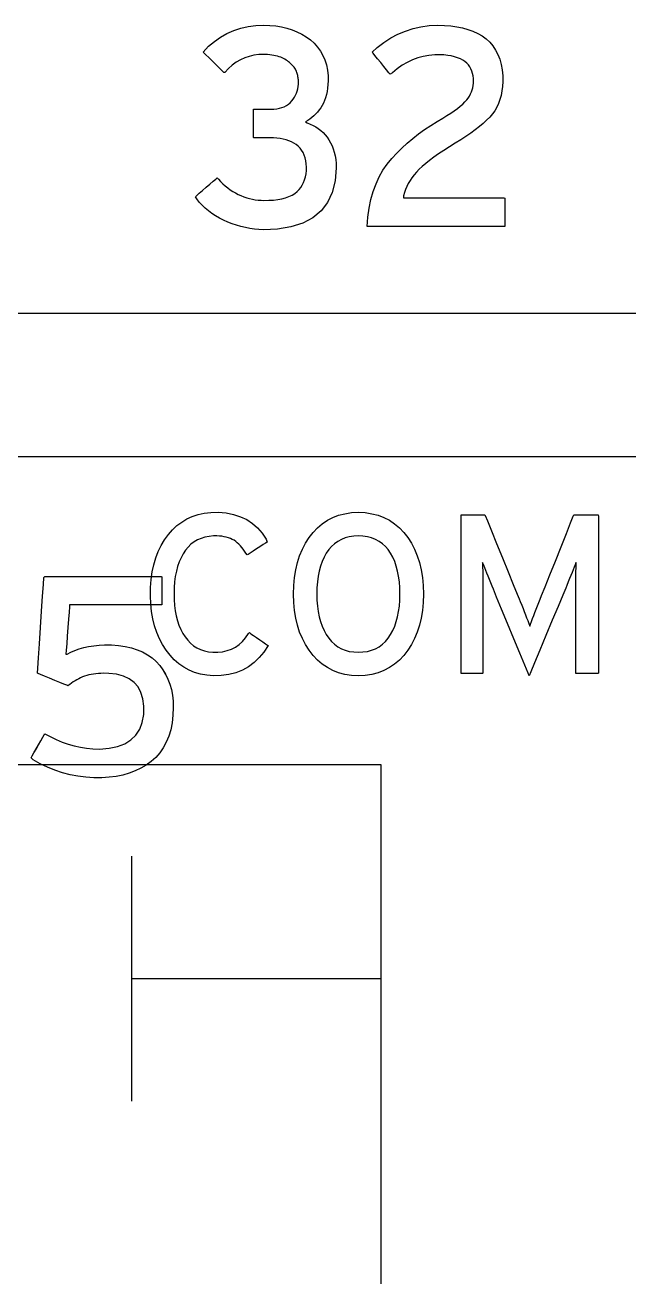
# Model space of a CAD drawing. Extents: x 1 to 47.7, y 0.2 to 35.
# Drawn here: x 36.7 to 36.997, y 10.189 to 10.806 of the extents above; entities that cross this region are included whole.
import ezdxf

# ---------------------------------------------------------------- set-up
doc = ezdxf.new("R2010")
doc.units = 0
doc.header["$MEASUREMENT"] = 0
for name, color, linetype in [('7_2___8__INDEPENDENT_INPUT', 7, 'CONTINUOUS'), ('7_3___8__OPTOISO_INDEPENDE', 7, 'CONTINUOUS'), ('7_4___24__OPTOISO_INDEPEND', 7, 'CONTINUOUS'), ('7_6____8__INDEPENDENT_INPU', 7, 'CONTINUOUS'), ('7_7____8__OPTOISO_INDEPEND', 7, 'CONTINUOUS'), ('8_0_____DWG', 7, 'CONTINUOUS')]:
    doc.layers.add(name, color=color, linetype=linetype)

msp = doc.modelspace()

# ---------------------------------------------------------------- linework, layer by layer
at = {"layer": '7_2___8__INDEPENDENT_INPUT'}
msp.add_lwpolyline([(36.77307, 10.47165), (36.77291, 10.46776), (36.77249, 10.4641), (36.77181, 10.46068), (36.77087, 10.45749), (36.76966, 10.45455), (36.76819, 10.45184), (36.76647, 10.44937), (36.76448, 10.44714), (36.76223, 10.44514), (36.75981, 10.44337), (36.75721, 10.44182), (36.75444, 10.44049), (36.7515, 10.43937), (36.74839, 10.43848), (36.7451, 10.43781), (36.74165, 10.43736), (36.73802, 10.43713), (36.73415, 10.43712), (36.73017, 10.43735), (36.72626, 10.43784), (36.72243, 10.43857), (36.71866, 10.43955), (36.71496, 10.44079), (36.71133, 10.44227), (36.70777, 10.444), (36.70429, 10.44598), (36.70325, 10.44689), (36.70378, 10.44783), (36.70465, 10.44935), (36.70572, 10.45124), (36.70688, 10.45329), (36.70801, 10.45527), (36.70898, 10.45698), (36.70967, 10.4582), (36.70997, 10.45873), (36.71258, 10.45731), (36.71552, 10.45588), (36.71849, 10.45465), (36.72148, 10.4536), (36.72448, 10.45274), (36.7275, 10.45207), (36.73054, 10.45159), (36.7336, 10.45129), (36.7369, 10.4512), (36.74162, 10.45157), (36.74576, 10.45244), (36.74933, 10.4538), (36.75232, 10.45567), (36.75474, 10.45803), (36.75658, 10.46089), (36.75786, 10.46426), (36.75856, 10.46812), (36.75865, 10.47226), (36.75817, 10.47585), (36.75721, 10.47899), (36.75577, 10.48168), (36.75386, 10.48391), (36.75147, 10.48569), (36.74861, 10.48702), (36.74528, 10.4879), (36.74147, 10.48832), (36.73889, 10.48836), (36.73759, 10.48832), (36.73634, 10.48824), (36.73512, 10.48812), (36.73393, 10.48796), (36.73279, 10.48777), (36.73168, 10.48753), (36.73061, 10.48726), (36.72958, 10.48695), (36.72859, 10.48656), (36.72762, 10.48613), (36.72668, 10.48567), (36.72575, 10.48518), (36.72484, 10.48466), (36.72395, 10.48411), (36.72308, 10.48352), (36.72223, 10.4829), (36.72139, 10.48225), (36.72085, 10.48247), (36.71941, 10.48306), (36.71732, 10.48391), (36.71487, 10.48491), (36.71231, 10.48595), (36.70992, 10.48692), (36.70795, 10.48772), (36.70669, 10.48823), (36.70636, 10.48846), (36.70652, 10.49087), (36.70687, 10.49596), (36.70734, 10.50286), (36.70788, 10.51075), (36.70842, 10.51878), (36.70892, 10.52611), (36.70931, 10.53189), (36.70954, 10.53529), (36.71001, 10.53583), (36.71376, 10.53583), (36.72054, 10.53583), (36.72931, 10.53583), (36.73905, 10.53583), (36.74874, 10.53583), (36.75734, 10.53583), (36.76383, 10.53583), (36.76719, 10.53583), (36.76743, 10.53561), (36.76743, 10.53453), (36.76743, 10.53278), (36.76743, 10.53061), (36.76743, 10.52826), (36.76743, 10.52599), (36.76743, 10.52402), (36.76743, 10.52262), (36.76743, 10.52201), (36.76613, 10.52201), (36.76204, 10.52201), (36.75595, 10.52201), (36.74865, 10.52201), (36.74096, 10.52201), (36.73366, 10.52201), (36.72757, 10.52201), (36.72348, 10.52201), (36.72218, 10.52199), (36.7221, 10.52092), (36.72191, 10.51841), (36.72165, 10.5149), (36.72135, 10.51083), (36.72104, 10.50664), (36.72075, 10.50276), (36.72052, 10.49964), (36.72038, 10.49771), (36.72095, 10.49767), (36.72282, 10.49868), (36.72481, 10.49957), (36.72693, 10.50033), (36.72917, 10.50097), (36.73154, 10.50149), (36.73404, 10.50188), (36.73665, 10.50215), (36.7394, 10.5023), (36.74269, 10.50228), (36.74618, 10.50202), (36.74946, 10.50154), (36.75252, 10.50085), (36.75537, 10.49994), (36.75801, 10.49882), (36.76043, 10.49748), (36.76264, 10.49592), (36.76464, 10.49415), (36.76641, 10.49219), (36.76797, 10.49009), (36.76933, 10.48785), (36.77047, 10.48549), (36.77141, 10.48299), (36.77213, 10.48035), (36.77266, 10.47759), (36.77297, 10.47469)], close=True, dxfattribs=at)
for points in [[(36.75251, 10.39861), (36.75251, 10.27862)], [(36.75251, 10.33862), (36.87501, 10.33862), (36.87501, 10.18898)]]:
    msp.add_lwpolyline(points, dxfattribs=at)
at = {"layer": '7_3___8__OPTOISO_INDEPENDE'}
msp.add_lwpolyline([(36.77307, 10.47165), (36.77291, 10.46776), (36.77249, 10.4641), (36.77181, 10.46068), (36.77087, 10.45749), (36.76966, 10.45455), (36.76819, 10.45184), (36.76647, 10.44937), (36.76448, 10.44714), (36.76223, 10.44514), (36.75981, 10.44337), (36.75721, 10.44182), (36.75444, 10.44049), (36.7515, 10.43937), (36.74839, 10.43848), (36.7451, 10.43781), (36.74165, 10.43736), (36.73802, 10.43713), (36.73415, 10.43712), (36.73017, 10.43735), (36.72626, 10.43784), (36.72243, 10.43857), (36.71866, 10.43955), (36.71496, 10.44079), (36.71133, 10.44227), (36.70777, 10.444), (36.70429, 10.44598), (36.70325, 10.44689), (36.70378, 10.44783), (36.70465, 10.44935), (36.70572, 10.45124), (36.70688, 10.45329), (36.70801, 10.45527), (36.70898, 10.45698), (36.70967, 10.4582), (36.70997, 10.45873), (36.71258, 10.45731), (36.71552, 10.45588), (36.71849, 10.45465), (36.72148, 10.4536), (36.72448, 10.45274), (36.7275, 10.45207), (36.73054, 10.45159), (36.7336, 10.45129), (36.7369, 10.4512), (36.74162, 10.45157), (36.74576, 10.45244), (36.74933, 10.4538), (36.75232, 10.45567), (36.75474, 10.45803), (36.75658, 10.46089), (36.75786, 10.46426), (36.75856, 10.46812), (36.75865, 10.47226), (36.75817, 10.47585), (36.75721, 10.47899), (36.75577, 10.48168), (36.75386, 10.48391), (36.75147, 10.48569), (36.74861, 10.48702), (36.74528, 10.4879), (36.74147, 10.48832), (36.73889, 10.48836), (36.73759, 10.48832), (36.73634, 10.48824), (36.73512, 10.48812), (36.73393, 10.48796), (36.73279, 10.48777), (36.73168, 10.48753), (36.73061, 10.48726), (36.72958, 10.48695), (36.72859, 10.48656), (36.72762, 10.48613), (36.72668, 10.48567), (36.72575, 10.48518), (36.72484, 10.48466), (36.72395, 10.48411), (36.72308, 10.48352), (36.72223, 10.4829), (36.72139, 10.48225), (36.72085, 10.48247), (36.71941, 10.48306), (36.71732, 10.48391), (36.71487, 10.48491), (36.71231, 10.48595), (36.70992, 10.48692), (36.70795, 10.48772), (36.70669, 10.48823), (36.70636, 10.48846), (36.70652, 10.49087), (36.70687, 10.49596), (36.70734, 10.50286), (36.70788, 10.51075), (36.70842, 10.51878), (36.70892, 10.52611), (36.70931, 10.53189), (36.70954, 10.53529), (36.71001, 10.53583), (36.71376, 10.53583), (36.72054, 10.53583), (36.72931, 10.53583), (36.73905, 10.53583), (36.74874, 10.53583), (36.75734, 10.53583), (36.76383, 10.53583), (36.76719, 10.53583), (36.76743, 10.53561), (36.76743, 10.53453), (36.76743, 10.53278), (36.76743, 10.53061), (36.76743, 10.52826), (36.76743, 10.52599), (36.76743, 10.52402), (36.76743, 10.52262), (36.76743, 10.52201), (36.76613, 10.52201), (36.76204, 10.52201), (36.75595, 10.52201), (36.74865, 10.52201), (36.74096, 10.52201), (36.73366, 10.52201), (36.72757, 10.52201), (36.72348, 10.52201), (36.72218, 10.52199), (36.7221, 10.52092), (36.72191, 10.51841), (36.72165, 10.5149), (36.72135, 10.51083), (36.72104, 10.50664), (36.72075, 10.50276), (36.72052, 10.49964), (36.72038, 10.49771), (36.72095, 10.49767), (36.72282, 10.49868), (36.72481, 10.49957), (36.72693, 10.50033), (36.72917, 10.50097), (36.73154, 10.50149), (36.73404, 10.50188), (36.73665, 10.50215), (36.7394, 10.5023), (36.74269, 10.50228), (36.74618, 10.50202), (36.74946, 10.50154), (36.75252, 10.50085), (36.75537, 10.49994), (36.75801, 10.49882), (36.76043, 10.49748), (36.76264, 10.49592), (36.76464, 10.49415), (36.76641, 10.49219), (36.76797, 10.49009), (36.76933, 10.48785), (36.77047, 10.48549), (36.77141, 10.48299), (36.77213, 10.48035), (36.77266, 10.47759), (36.77297, 10.47469)], close=True, dxfattribs=at)
for points in [[(36.75251, 10.39861), (36.75251, 10.27862)], [(36.75251, 10.33862), (36.87501, 10.33862), (36.87501, 10.18898)]]:
    msp.add_lwpolyline(points, dxfattribs=at)
at = {"layer": '7_4___24__OPTOISO_INDEPEND'}
for points in [[(36.81962, 10.50196), (36.81759, 10.4988), (36.81531, 10.49603), (36.81279, 10.49362), (36.81003, 10.4916), (36.80703, 10.48994), (36.80379, 10.48867), (36.80031, 10.48777), (36.79658, 10.48724), (36.79281, 10.48712), (36.78955, 10.4874), (36.78646, 10.48796), (36.78355, 10.48881), (36.7808, 10.48994), (36.77821, 10.49135), (36.7758, 10.49304), (36.77355, 10.49502), (36.77147, 10.49728), (36.76954, 10.49978), (36.7678, 10.50245), (36.76628, 10.5053), (36.76498, 10.50835), (36.76391, 10.51158), (36.76305, 10.51501), (36.76243, 10.51862), (36.76202, 10.52243), (36.76184, 10.52642), (36.76192, 10.53048), (36.76224, 10.53437), (36.76278, 10.53807), (36.76354, 10.54158), (36.76452, 10.54491), (36.76573, 10.54806), (36.76716, 10.55102), (36.76882, 10.55379), (36.77069, 10.55638), (36.7727, 10.55872), (36.77488, 10.56078), (36.77722, 10.56255), (36.77974, 10.56405), (36.78242, 10.56527), (36.78527, 10.56621), (36.78829, 10.56686), (36.79148, 10.56724), (36.79507, 10.56731), (36.799, 10.56697), (36.80265, 10.56626), (36.80601, 10.56517), (36.8091, 10.56371), (36.81189, 10.56187), (36.81441, 10.55966), (36.81664, 10.55707), (36.81859, 10.55411), (36.81916, 10.55274), (36.81841, 10.55225), (36.81716, 10.55145), (36.8156, 10.55044), (36.8139, 10.54934), (36.81224, 10.54827), (36.8108, 10.54735), (36.80976, 10.54668), (36.80931, 10.54638), (36.80874, 10.5473), (36.80808, 10.54831), (36.8074, 10.54926), (36.8067, 10.55013), (36.80599, 10.55095), (36.80525, 10.5517), (36.8045, 10.55239), (36.80373, 10.55301), (36.80293, 10.55357), (36.80206, 10.55404), (36.80113, 10.55446), (36.80015, 10.55481), (36.79911, 10.55511), (36.79803, 10.55535), (36.79689, 10.55553), (36.7957, 10.55566), (36.79446, 10.55572), (36.79279, 10.55571), (36.79064, 10.55551), (36.78861, 10.55512), (36.78671, 10.55453), (36.78493, 10.55376), (36.78328, 10.55279), (36.78176, 10.55163), (36.78036, 10.55028), (36.77908, 10.54873), (36.77792, 10.54698), (36.77687, 10.54506), (36.77597, 10.54299), (36.7752, 10.54077), (36.77458, 10.53841), (36.77408, 10.53589), (36.77373, 10.53323), (36.77352, 10.53041), (36.77344, 10.52744), (36.7735, 10.52449), (36.77369, 10.52169), (36.77403, 10.51904), (36.7745, 10.51653), (36.77511, 10.51417), (36.77586, 10.51195), (36.77675, 10.50988), (36.77777, 10.50796), (36.77892, 10.50618), (36.78018, 10.50453), (36.78156, 10.50308), (36.78307, 10.50184), (36.78471, 10.50081), (36.78647, 10.49998), (36.78835, 10.49936), (36.79036, 10.49894), (36.7925, 10.49873), (36.79488, 10.49873), (36.79731, 10.49897), (36.79959, 10.49947), (36.80171, 10.50023), (36.80367, 10.50124), (36.80547, 10.50251), (36.80711, 10.50403), (36.8086, 10.50581), (36.80992, 10.50784), (36.81044, 10.5083), (36.81121, 10.50777), (36.81243, 10.50693), (36.81392, 10.50589), (36.81552, 10.50479), (36.81706, 10.50373), (36.81837, 10.50282), (36.81928, 10.50219)], [(36.89583, 10.52724), (36.89569, 10.5231), (36.89532, 10.51916), (36.89472, 10.51542), (36.89389, 10.51189), (36.89283, 10.50855), (36.89154, 10.50541), (36.89002, 10.50247), (36.88828, 10.49973), (36.88629, 10.49717), (36.8841, 10.49486), (36.88173, 10.49286), (36.87919, 10.49115), (36.87648, 10.48974), (36.87359, 10.48863), (36.87053, 10.48782), (36.86729, 10.48731), (36.86388, 10.48709), (36.86049, 10.48731), (36.85728, 10.48782), (36.85425, 10.48863), (36.8514, 10.48974), (36.84873, 10.49115), (36.84623, 10.49286), (36.84391, 10.49486), (36.84177, 10.49717), (36.83978, 10.49973), (36.83799, 10.50247), (36.83643, 10.50541), (36.83511, 10.50855), (36.83402, 10.51189), (36.83317, 10.51542), (36.83256, 10.51916), (36.83218, 10.5231), (36.83203, 10.52724), (36.83218, 10.53138), (36.83256, 10.53533), (36.83317, 10.53908), (36.83402, 10.54263), (36.83511, 10.54599), (36.83643, 10.54916), (36.83799, 10.55213), (36.83978, 10.5549), (36.84177, 10.55746), (36.84391, 10.55973), (36.84623, 10.5617), (36.84873, 10.56338), (36.8514, 10.56477), (36.85425, 10.56585), (36.85728, 10.56664), (36.86049, 10.56714), (36.86388, 10.56734), (36.86729, 10.56714), (36.87053, 10.56664), (36.87359, 10.56585), (36.87648, 10.56477), (36.87919, 10.56338), (36.88173, 10.5617), (36.8841, 10.55973), (36.88629, 10.55746), (36.88828, 10.5549), (36.89002, 10.55213), (36.89154, 10.54916), (36.89283, 10.54599), (36.89389, 10.54263), (36.89472, 10.53908), (36.89532, 10.53533), (36.89569, 10.53138)], [(36.97065, 10.48831), (36.97065, 10.48979), (36.97065, 10.49374), (36.97065, 10.49944), (36.97065, 10.50615), (36.97065, 10.51315), (36.97065, 10.51969), (36.97065, 10.52507), (36.97065, 10.52853), (36.97065, 10.52988), (36.97065, 10.53178), (36.97066, 10.53359), (36.97068, 10.5353), (36.9707, 10.53692), (36.97072, 10.53845), (36.97076, 10.53988), (36.97079, 10.54122), (36.97084, 10.54247), (36.97069, 10.54267), (36.97027, 10.54157), (36.96981, 10.54039), (36.96932, 10.53912), (36.96878, 10.53776), (36.96821, 10.53631), (36.9676, 10.53478), (36.96695, 10.53316), (36.96626, 10.53146), (36.96572, 10.53015), (36.9643, 10.52673), (36.96198, 10.5212), (36.95911, 10.51434), (36.95601, 10.50691), (36.95299, 10.49969), (36.95039, 10.49347), (36.94853, 10.48902), (36.94774, 10.48712), (36.94721, 10.48835), (36.94558, 10.4923), (36.94314, 10.4982), (36.94022, 10.50526), (36.93715, 10.51271), (36.93423, 10.51977), (36.9318, 10.52566), (36.93017, 10.52961), (36.92957, 10.53107), (36.92888, 10.53279), (36.92823, 10.53443), (36.92761, 10.53598), (36.92703, 10.53745), (36.92649, 10.53882), (36.92598, 10.54011), (36.92551, 10.54131), (36.92508, 10.54243), (36.92482, 10.54274), (36.92486, 10.54151), (36.9249, 10.54019), (36.92493, 10.53878), (36.92496, 10.53727), (36.92499, 10.53567), (36.925, 10.53398), (36.92502, 10.53219), (36.92502, 10.53031), (36.92502, 10.52897), (36.92502, 10.52603), (36.92502, 10.52102), (36.92502, 10.51467), (36.92502, 10.50771), (36.92502, 10.50087), (36.92502, 10.49488), (36.92502, 10.49048), (36.92502, 10.48839), (36.92479, 10.48831), (36.92389, 10.48831), (36.9225, 10.48831), (36.92081, 10.48831), (36.919, 10.48831), (36.91727, 10.48831), (36.91579, 10.48831), (36.91477, 10.48831), (36.91439, 10.48831), (36.91439, 10.49111), (36.91439, 10.49858), (36.91439, 10.50935), (36.91439, 10.52204), (36.91439, 10.53527), (36.91439, 10.54765), (36.91439, 10.55781), (36.91439, 10.56436), (36.91441, 10.56609), (36.915, 10.56609), (36.91625, 10.56609), (36.91795, 10.56609), (36.91989, 10.56609), (36.92186, 10.56609), (36.92366, 10.56609), (36.92508, 10.56609), (36.92592, 10.56609), (36.92618, 10.56578), (36.92727, 10.56309), (36.92925, 10.55824), (36.9318, 10.55196), (36.93464, 10.54498), (36.93746, 10.53804), (36.93997, 10.53188), (36.94186, 10.52724), (36.94284, 10.52483), (36.94339, 10.52351), (36.94408, 10.52184), (36.94474, 10.52021), (36.94536, 10.51863), (36.94595, 10.5171), (36.94651, 10.51562), (36.94704, 10.51418), (36.94754, 10.51279), (36.948, 10.51145), (36.94846, 10.51247), (36.94895, 10.51383), (36.94947, 10.51524), (36.95002, 10.51671), (36.9506, 10.51823), (36.95121, 10.51981), (36.95185, 10.52144), (36.95253, 10.52312), (36.95316, 10.52468), (36.95388, 10.52648), (36.95556, 10.53069), (36.95791, 10.53658), (36.96064, 10.54341), (36.96344, 10.55044), (36.96604, 10.55694), (36.96812, 10.56217), (36.96941, 10.56541), (36.96974, 10.56609), (36.97043, 10.56609), (36.97178, 10.56609), (36.97357, 10.56609), (36.97559, 10.56609), (36.97761, 10.56609), (36.97944, 10.56609), (36.98085, 10.56609), (36.98163, 10.56609), (36.98172, 10.56519), (36.98172, 10.55963), (36.98172, 10.55015), (36.98172, 10.53814), (36.98172, 10.52498), (36.98172, 10.51206), (36.98172, 10.50074), (36.98172, 10.49241), (36.98172, 10.48846), (36.98147, 10.48831), (36.98054, 10.48831), (36.97909, 10.48831), (36.97733, 10.48831), (36.97545, 10.48831), (36.97364, 10.48831), (36.97211, 10.48831), (36.97105, 10.48831)], [(36.88433, 10.52724), (36.88426, 10.5303), (36.88405, 10.53319), (36.88369, 10.53593), (36.88319, 10.53851), (36.88255, 10.54094), (36.88177, 10.5432), (36.88084, 10.54531), (36.87977, 10.54726), (36.87855, 10.54902), (36.87719, 10.55057), (36.87569, 10.55192), (36.87406, 10.55306), (36.87229, 10.554), (36.87039, 10.55474), (36.86836, 10.55527), (36.86618, 10.5556), (36.86388, 10.55573), (36.86162, 10.5556), (36.85948, 10.55527), (36.85748, 10.55474), (36.85561, 10.554), (36.85386, 10.55306), (36.85225, 10.55192), (36.85077, 10.55057), (36.84941, 10.54902), (36.84818, 10.54726), (36.84709, 10.54531), (36.84615, 10.5432), (36.84535, 10.54094), (36.8447, 10.53851), (36.84419, 10.53593), (36.84382, 10.53319), (36.84361, 10.5303), (36.84353, 10.52724), (36.84361, 10.52422), (36.84382, 10.52136), (36.84419, 10.51865), (36.8447, 10.5161), (36.84535, 10.5137), (36.84615, 10.51146), (36.84709, 10.50937), (36.84818, 10.50744), (36.84941, 10.50564), (36.85077, 10.50401), (36.85225, 10.5026), (36.85386, 10.50141), (36.85561, 10.50043), (36.85748, 10.49967), (36.85948, 10.49913), (36.86162, 10.49881), (36.86388, 10.4987), (36.86618, 10.49881), (36.86836, 10.49913), (36.87039, 10.49967), (36.87229, 10.50043), (36.87406, 10.50141), (36.87569, 10.5026), (36.87719, 10.50401), (36.87855, 10.50564), (36.87977, 10.50744), (36.88084, 10.50937), (36.88177, 10.51146), (36.88255, 10.5137), (36.88319, 10.5161), (36.88369, 10.51865), (36.88405, 10.52136), (36.88426, 10.52422)]]:
    msp.add_lwpolyline(points, close=True, dxfattribs=at)
msp.add_lwpolyline([(36.57498, 10.39364), (36.57498, 10.44362), (36.87497, 10.44362), (36.87497, 10.18898)], dxfattribs=at)
at = {"layer": '7_6____8__INDEPENDENT_INPU'}
msp.add_lwpolyline([(36.77307, 10.47166), (36.77291, 10.46776), (36.77249, 10.4641), (36.77181, 10.46068), (36.77087, 10.4575), (36.76966, 10.45455), (36.76819, 10.45185), (36.76647, 10.44937), (36.76448, 10.44714), (36.76223, 10.44515), (36.75981, 10.44337), (36.75721, 10.44182), (36.75444, 10.44049), (36.7515, 10.43938), (36.74839, 10.43849), (36.7451, 10.43782), (36.74165, 10.43737), (36.73802, 10.43713), (36.73415, 10.43712), (36.73017, 10.43736), (36.72626, 10.43784), (36.72243, 10.43858), (36.71866, 10.43956), (36.71496, 10.44079), (36.71133, 10.44228), (36.70777, 10.44401), (36.70429, 10.44599), (36.70325, 10.4469), (36.70378, 10.44784), (36.70465, 10.44936), (36.70572, 10.45125), (36.70688, 10.45329), (36.70801, 10.45528), (36.70898, 10.45699), (36.70967, 10.45821), (36.70997, 10.45873), (36.71258, 10.45731), (36.71552, 10.45589), (36.71849, 10.45465), (36.72148, 10.4536), (36.72448, 10.45275), (36.7275, 10.45207), (36.73054, 10.45159), (36.7336, 10.4513), (36.7369, 10.45121), (36.74162, 10.45158), (36.74576, 10.45244), (36.74933, 10.45381), (36.75232, 10.45567), (36.75474, 10.45804), (36.75658, 10.4609), (36.75786, 10.46426), (36.75856, 10.46812), (36.75865, 10.47227), (36.75817, 10.47586), (36.75721, 10.479), (36.75577, 10.48168), (36.75386, 10.48392), (36.75147, 10.4857), (36.74861, 10.48703), (36.74528, 10.48791), (36.74147, 10.48833), (36.73889, 10.48837), (36.73759, 10.48833), (36.73634, 10.48825), (36.73512, 10.48813), (36.73393, 10.48797), (36.73279, 10.48777), (36.73168, 10.48754), (36.73061, 10.48727), (36.72958, 10.48695), (36.72859, 10.48657), (36.72762, 10.48614), (36.72668, 10.48568), (36.72575, 10.48519), (36.72484, 10.48467), (36.72395, 10.48411), (36.72308, 10.48353), (36.72223, 10.48291), (36.72139, 10.48226), (36.72085, 10.48248), (36.71941, 10.48307), (36.71732, 10.48391), (36.71487, 10.48491), (36.71231, 10.48595), (36.70992, 10.48693), (36.70795, 10.48773), (36.70669, 10.48824), (36.70636, 10.48847), (36.70652, 10.49088), (36.70687, 10.49596), (36.70734, 10.50287), (36.70788, 10.51076), (36.70842, 10.51879), (36.70892, 10.52611), (36.70931, 10.5319), (36.70954, 10.53529), (36.71001, 10.53584), (36.71376, 10.53584), (36.72054, 10.53584), (36.72931, 10.53584), (36.73905, 10.53584), (36.74874, 10.53584), (36.75734, 10.53584), (36.76383, 10.53584), (36.76719, 10.53584), (36.76743, 10.53561), (36.76743, 10.53453), (36.76743, 10.53279), (36.76743, 10.53062), (36.76743, 10.52827), (36.76743, 10.52599), (36.76743, 10.52403), (36.76743, 10.52262), (36.76743, 10.52202), (36.76613, 10.52201), (36.76204, 10.52201), (36.75595, 10.52201), (36.74865, 10.52201), (36.74096, 10.52201), (36.73366, 10.52201), (36.72757, 10.52201), (36.72348, 10.52201), (36.72218, 10.522), (36.7221, 10.52093), (36.72191, 10.51841), (36.72165, 10.5149), (36.72135, 10.51083), (36.72104, 10.50664), (36.72075, 10.50277), (36.72052, 10.49965), (36.72038, 10.49772), (36.72095, 10.49768), (36.72282, 10.49869), (36.72481, 10.49958), (36.72693, 10.50034), (36.72917, 10.50098), (36.73154, 10.5015), (36.73404, 10.50189), (36.73665, 10.50216), (36.7394, 10.50231), (36.74269, 10.50228), (36.74618, 10.50202), (36.74946, 10.50155), (36.75252, 10.50086), (36.75537, 10.49995), (36.75801, 10.49883), (36.76043, 10.49749), (36.76264, 10.49593), (36.76464, 10.49416), (36.76641, 10.49219), (36.76797, 10.49009), (36.76933, 10.48786), (36.77047, 10.4855), (36.77141, 10.483), (36.77213, 10.48036), (36.77266, 10.47759), (36.77297, 10.47469)], close=True, dxfattribs=at)
for points in [[(36.75251, 10.39861), (36.75251, 10.27862)], [(36.75251, 10.33862), (36.87501, 10.33862), (36.87501, 10.18898)]]:
    msp.add_lwpolyline(points, dxfattribs=at)
at = {"layer": '7_7____8__OPTOISO_INDEPEND'}
msp.add_lwpolyline([(36.77307, 10.47165), (36.77291, 10.46776), (36.77249, 10.4641), (36.77181, 10.46068), (36.77087, 10.45749), (36.76966, 10.45455), (36.76819, 10.45184), (36.76647, 10.44937), (36.76448, 10.44714), (36.76223, 10.44514), (36.75981, 10.44337), (36.75721, 10.44182), (36.75444, 10.44049), (36.7515, 10.43937), (36.74839, 10.43848), (36.7451, 10.43781), (36.74165, 10.43736), (36.73802, 10.43713), (36.73415, 10.43712), (36.73017, 10.43735), (36.72626, 10.43784), (36.72243, 10.43857), (36.71866, 10.43955), (36.71496, 10.44079), (36.71133, 10.44227), (36.70777, 10.444), (36.70429, 10.44598), (36.70325, 10.44689), (36.70378, 10.44783), (36.70465, 10.44935), (36.70572, 10.45124), (36.70688, 10.45329), (36.70801, 10.45527), (36.70898, 10.45698), (36.70967, 10.4582), (36.70997, 10.45873), (36.71258, 10.45731), (36.71552, 10.45588), (36.71849, 10.45465), (36.72148, 10.4536), (36.72448, 10.45274), (36.7275, 10.45207), (36.73054, 10.45159), (36.7336, 10.45129), (36.7369, 10.4512), (36.74162, 10.45157), (36.74576, 10.45244), (36.74933, 10.4538), (36.75232, 10.45567), (36.75474, 10.45803), (36.75658, 10.46089), (36.75786, 10.46426), (36.75856, 10.46812), (36.75865, 10.47226), (36.75817, 10.47585), (36.75721, 10.47899), (36.75577, 10.48168), (36.75386, 10.48391), (36.75147, 10.48569), (36.74861, 10.48702), (36.74528, 10.4879), (36.74147, 10.48832), (36.73889, 10.48836), (36.73759, 10.48832), (36.73634, 10.48824), (36.73512, 10.48812), (36.73393, 10.48796), (36.73279, 10.48777), (36.73168, 10.48753), (36.73061, 10.48726), (36.72958, 10.48695), (36.72859, 10.48656), (36.72762, 10.48613), (36.72668, 10.48567), (36.72575, 10.48518), (36.72484, 10.48466), (36.72395, 10.48411), (36.72308, 10.48352), (36.72223, 10.4829), (36.72139, 10.48225), (36.72085, 10.48247), (36.71941, 10.48306), (36.71732, 10.48391), (36.71487, 10.48491), (36.71231, 10.48595), (36.70992, 10.48692), (36.70795, 10.48772), (36.70669, 10.48823), (36.70636, 10.48846), (36.70652, 10.49087), (36.70687, 10.49596), (36.70734, 10.50286), (36.70788, 10.51075), (36.70842, 10.51878), (36.70892, 10.52611), (36.70931, 10.53189), (36.70954, 10.53529), (36.71001, 10.53583), (36.71376, 10.53583), (36.72054, 10.53583), (36.72931, 10.53583), (36.73905, 10.53583), (36.74874, 10.53583), (36.75734, 10.53583), (36.76383, 10.53583), (36.76719, 10.53583), (36.76743, 10.53561), (36.76743, 10.53453), (36.76743, 10.53278), (36.76743, 10.53061), (36.76743, 10.52826), (36.76743, 10.52599), (36.76743, 10.52402), (36.76743, 10.52262), (36.76743, 10.52201), (36.76613, 10.52201), (36.76204, 10.52201), (36.75595, 10.52201), (36.74865, 10.52201), (36.74096, 10.52201), (36.73366, 10.52201), (36.72757, 10.52201), (36.72348, 10.52201), (36.72218, 10.52199), (36.7221, 10.52092), (36.72191, 10.51841), (36.72165, 10.5149), (36.72135, 10.51083), (36.72104, 10.50664), (36.72075, 10.50276), (36.72052, 10.49964), (36.72038, 10.49771), (36.72095, 10.49767), (36.72282, 10.49868), (36.72481, 10.49957), (36.72693, 10.50033), (36.72917, 10.50097), (36.73154, 10.50149), (36.73404, 10.50188), (36.73665, 10.50215), (36.7394, 10.5023), (36.74269, 10.50228), (36.74618, 10.50202), (36.74946, 10.50154), (36.75252, 10.50085), (36.75537, 10.49994), (36.75801, 10.49882), (36.76043, 10.49748), (36.76264, 10.49592), (36.76464, 10.49415), (36.76641, 10.49219), (36.76797, 10.49009), (36.76933, 10.48785), (36.77047, 10.48549), (36.77141, 10.48299), (36.77213, 10.48035), (36.77266, 10.47759), (36.77297, 10.47469)], close=True, dxfattribs=at)
for points in [[(36.75251, 10.39861), (36.75251, 10.27862)], [(36.75251, 10.33862), (36.87501, 10.33862), (36.87501, 10.18898)]]:
    msp.add_lwpolyline(points, dxfattribs=at)
at = {"layer": '8_0_____DWG'}
for points in [[(36.85305, 10.7363), (36.8525, 10.72986), (36.85107, 10.72419), (36.84877, 10.71928), (36.8456, 10.71513), (36.84155, 10.71175), (36.83663, 10.70914), (36.83084, 10.70729), (36.82417, 10.70621), (36.81743, 10.70589), (36.81515, 10.706), (36.8129, 10.70621), (36.81067, 10.70652), (36.80846, 10.70693), (36.80628, 10.70745), (36.80412, 10.70806), (36.80199, 10.70877), (36.79988, 10.70958), (36.7978, 10.7105), (36.79579, 10.71152), (36.79387, 10.71264), (36.79207, 10.71383), (36.79036, 10.71511), (36.78876, 10.71647), (36.78726, 10.71791), (36.78586, 10.71943), (36.78456, 10.72104), (36.78394, 10.72206), (36.78462, 10.72265), (36.78586, 10.72373), (36.78746, 10.72514), (36.78926, 10.7267), (36.79105, 10.72827), (36.79266, 10.72967), (36.7939, 10.73075), (36.79458, 10.73134), (36.79525, 10.7307), (36.79633, 10.72951), (36.79744, 10.7284), (36.7986, 10.72736), (36.79979, 10.72639), (36.80101, 10.72549), (36.80227, 10.72467), (36.80357, 10.72391), (36.80491, 10.72323), (36.8063, 10.72261), (36.8077, 10.72207), (36.8091, 10.7216), (36.81051, 10.7212), (36.81192, 10.72087), (36.81333, 10.72061), (36.81475, 10.72042), (36.81616, 10.7203), (36.81759, 10.72026), (36.81991, 10.7203), (36.82224, 10.72045), (36.8244, 10.72071), (36.82639, 10.72108), (36.82821, 10.72156), (36.82986, 10.72216), (36.83135, 10.72287), (36.83267, 10.72368), (36.83382, 10.72461), (36.8348, 10.72559), (36.83567, 10.72665), (36.83641, 10.72781), (36.83704, 10.72905), (36.83756, 10.73037), (36.83795, 10.73179), (36.83823, 10.73329), (36.83839, 10.73487), (36.83843, 10.73654), (36.83832, 10.73818), (36.8381, 10.73972), (36.83777, 10.74116), (36.83733, 10.7425), (36.83677, 10.74374), (36.83609, 10.74487), (36.8353, 10.74591), (36.8344, 10.74685), (36.83338, 10.74768), (36.83225, 10.74839), (36.83105, 10.74901), (36.82978, 10.74955), (36.82843, 10.75), (36.82701, 10.75036), (36.82552, 10.75063), (36.82395, 10.75081), (36.8223, 10.75091), (36.82127, 10.75092), (36.82072, 10.75092), (36.8197, 10.75092), (36.81839, 10.75092), (36.81692, 10.75092), (36.81545, 10.75092), (36.81414, 10.75092), (36.81313, 10.75092), (36.81257, 10.75092), (36.81251, 10.75109), (36.81251, 10.7521), (36.81251, 10.7538), (36.81251, 10.75595), (36.81251, 10.75831), (36.81251, 10.76064), (36.81251, 10.76268), (36.81251, 10.76421), (36.81251, 10.76497), (36.81267, 10.76501), (36.81336, 10.76501), (36.81446, 10.76501), (36.81582, 10.76501), (36.81728, 10.76501), (36.8187, 10.76501), (36.81993, 10.76501), (36.82081, 10.76501), (36.8212, 10.76501), (36.82248, 10.76505), (36.82388, 10.76519), (36.82519, 10.76543), (36.82642, 10.76578), (36.82757, 10.76622), (36.82862, 10.76677), (36.8296, 10.76743), (36.83048, 10.76818), (36.83129, 10.76904), (36.83197, 10.76992), (36.83257, 10.77085), (36.83309, 10.77182), (36.83353, 10.77284), (36.83389, 10.77389), (36.83417, 10.775), (36.83436, 10.77614), (36.83447, 10.77733), (36.8345, 10.77845), (36.83449, 10.77893), (36.83446, 10.77942), (36.83442, 10.77992), (36.83436, 10.78042), (36.83428, 10.78093), (36.83419, 10.78145), (36.83408, 10.78197), (36.83395, 10.7825), (36.83379, 10.78304), (36.83356, 10.78357), (36.8333, 10.78408), (36.83301, 10.78459), (36.8327, 10.78508), (36.83235, 10.78556), (36.83198, 10.78603), (36.83158, 10.78648), (36.83115, 10.78693), (36.83069, 10.78738), (36.8302, 10.78784), (36.82968, 10.78828), (36.82912, 10.78869), (36.82852, 10.78909), (36.8279, 10.78946), (36.82724, 10.78982), (36.82654, 10.79015), (36.82582, 10.79046), (36.82504, 10.79074), (36.8242, 10.79099), (36.82332, 10.7912), (36.8224, 10.79138), (36.82143, 10.79153), (36.82041, 10.79165), (36.81935, 10.79173), (36.81824, 10.79179), (36.81708, 10.79181), (36.81501, 10.79174), (36.81264, 10.79143), (36.81036, 10.7909), (36.80816, 10.79015), (36.80604, 10.78918), (36.804, 10.78798), (36.80205, 10.78655), (36.80018, 10.78491), (36.79839, 10.78303), (36.79786, 10.78302), (36.79695, 10.78392), (36.79557, 10.78527), (36.79391, 10.7869), (36.79215, 10.78863), (36.79047, 10.79029), (36.78904, 10.79169), (36.78805, 10.79267), (36.78768, 10.79303), (36.79039, 10.79581), (36.79326, 10.79825), (36.79627, 10.80037), (36.79944, 10.80216), (36.80275, 10.80363), (36.80622, 10.80476), (36.80984, 10.80556), (36.81361, 10.80604), (36.8174, 10.80618), (36.82043, 10.80607), (36.82334, 10.80579), (36.82613, 10.80533), (36.8288, 10.8047), (36.83135, 10.8039), (36.83379, 10.80292), (36.83611, 10.80177), (36.83831, 10.80045), (36.8404, 10.79896), (36.84228, 10.79729), (36.84394, 10.79547), (36.84536, 10.79351), (36.84656, 10.79139), (36.84753, 10.78912), (36.84828, 10.7867), (36.8488, 10.78413), (36.84908, 10.78141), (36.84912, 10.77897), (36.84901, 10.77711), (36.84882, 10.77535), (36.84856, 10.77368), (36.84823, 10.77211), (36.84783, 10.77063), (36.84735, 10.76925), (36.8468, 10.76796), (36.84617, 10.76677), (36.84546, 10.76566), (36.84468, 10.7646), (36.84387, 10.7636), (36.84301, 10.76265), (36.8421, 10.76176), (36.84115, 10.76092), (36.84015, 10.76014), (36.83911, 10.75941), (36.83802, 10.75874), (36.8388, 10.75824), (36.84027, 10.7577), (36.84167, 10.75707), (36.843, 10.75634), (36.84426, 10.75551), (36.84545, 10.75459), (36.84657, 10.75356), (36.84762, 10.75243), (36.84859, 10.75121), (36.8495, 10.74991), (36.85031, 10.74853), (36.85101, 10.74706), (36.85161, 10.7455), (36.8521, 10.74384), (36.8525, 10.74209), (36.85278, 10.74026), (36.85297, 10.73832)], [(36.8682, 10.70744), (36.86861, 10.71211), (36.86925, 10.71653), (36.87012, 10.72071), (36.87123, 10.72466), (36.87258, 10.72837), (36.87415, 10.73184), (36.87597, 10.73507), (36.87802, 10.73806), (36.8803, 10.74082), (36.88274, 10.74341), (36.88528, 10.74591), (36.88792, 10.74832), (36.89066, 10.75063), (36.8935, 10.75285), (36.89644, 10.75497), (36.89949, 10.75701), (36.90263, 10.75895), (36.90537, 10.76056), (36.9074, 10.76182), (36.90927, 10.76304), (36.91098, 10.76421), (36.91252, 10.76535), (36.91391, 10.76645), (36.91513, 10.76751), (36.91619, 10.76853), (36.91708, 10.76951), (36.9178, 10.77047), (36.91841, 10.77145), (36.91894, 10.77244), (36.91938, 10.77346), (36.91975, 10.77449), (36.92004, 10.77554), (36.92025, 10.77661), (36.92037, 10.77769), (36.92042, 10.77879), (36.92038, 10.7801), (36.92024, 10.78136), (36.91998, 10.78256), (36.91963, 10.78369), (36.91916, 10.78475), (36.91859, 10.78574), (36.91792, 10.78666), (36.91714, 10.78751), (36.91625, 10.7883), (36.91519, 10.78904), (36.91398, 10.78968), (36.91264, 10.79024), (36.91116, 10.7907), (36.90953, 10.79108), (36.90777, 10.79136), (36.90586, 10.79156), (36.90381, 10.79166), (36.90141, 10.79165), (36.89856, 10.79139), (36.89579, 10.79089), (36.89309, 10.79015), (36.89046, 10.78917), (36.8879, 10.78796), (36.88541, 10.78651), (36.883, 10.78482), (36.88066, 10.78289), (36.87954, 10.78209), (36.87889, 10.78288), (36.8778, 10.78423), (36.87641, 10.78594), (36.87489, 10.78781), (36.87339, 10.78965), (36.87208, 10.79126), (36.87112, 10.79245), (36.87066, 10.79301), (36.87311, 10.79521), (36.8764, 10.79773), (36.8798, 10.79992), (36.88333, 10.80178), (36.88698, 10.80332), (36.89076, 10.80453), (36.89465, 10.80541), (36.89868, 10.80596), (36.90282, 10.80619), (36.90613, 10.8061), (36.90927, 10.80585), (36.91225, 10.80544), (36.91506, 10.80486), (36.91771, 10.80411), (36.92018, 10.8032), (36.92249, 10.80213), (36.92464, 10.80088), (36.92661, 10.79946), (36.92839, 10.79782), (36.92995, 10.796), (36.93129, 10.794), (36.93241, 10.79182), (36.93332, 10.78946), (36.93401, 10.78693), (36.93449, 10.78422), (36.93475, 10.78133), (36.93479, 10.77856), (36.93465, 10.77619), (36.93437, 10.77393), (36.93395, 10.77177), (36.93338, 10.76973), (36.93268, 10.76779), (36.93182, 10.76597), (36.93083, 10.76425), (36.92969, 10.76264), (36.92837, 10.76112), (36.92685, 10.75958), (36.92516, 10.75802), (36.92331, 10.75645), (36.92128, 10.75485), (36.91909, 10.75324), (36.91672, 10.7516), (36.91418, 10.74995), (36.91147, 10.74827), (36.90857, 10.7465), (36.90584, 10.74477), (36.90332, 10.74309), (36.901, 10.74146), (36.89888, 10.73989), (36.89697, 10.73838), (36.89526, 10.73692), (36.89375, 10.73551), (36.89244, 10.73416), (36.89128, 10.73278), (36.89023, 10.73139), (36.88928, 10.72997), (36.88843, 10.72853), (36.88769, 10.72707), (36.88706, 10.72559), (36.88653, 10.72409), (36.88611, 10.72257), (36.8861, 10.72154), (36.88899, 10.72154), (36.89459, 10.72154), (36.902, 10.72154), (36.91035, 10.72154), (36.91874, 10.72154), (36.9263, 10.72154), (36.93214, 10.72154), (36.93538, 10.72154), (36.93575, 10.72138), (36.93575, 10.72037), (36.93575, 10.71865), (36.93575, 10.71648), (36.93575, 10.71409), (36.93575, 10.71175), (36.93575, 10.7097), (36.93575, 10.70819), (36.93575, 10.70747), (36.93425, 10.70744), (36.92856, 10.70744), (36.91974, 10.70744), (36.90899, 10.70744), (36.8975, 10.70744), (36.88648, 10.70744), (36.87713, 10.70744), (36.87063, 10.70744)]]:
    msp.add_lwpolyline(points, close=True, dxfattribs=at)
for points in [[(37.67755, 10.66478), (37.49377, 10.66478), (37.30856, 10.66478), (37.12201, 10.66478), (36.93422, 10.66478), (36.74529, 10.66478), (36.55531, 10.66478), (36.36438, 10.66478), (36.17259, 10.66478), (35.98004, 10.66478), (35.78682, 10.66478), (35.39876, 10.66478), (35.00918, 10.66478), (34.61883, 10.66478), (34.22848, 10.66478)], [(34.22848, 10.59475), (34.61883, 10.59475), (35.00918, 10.59475), (35.39876, 10.59475), (35.78682, 10.59475), (35.98004, 10.59475), (36.17259, 10.59475), (36.36438, 10.59475), (36.55531, 10.59475), (36.74529, 10.59475), (36.93422, 10.59475), (37.12201, 10.59475), (37.30856, 10.59475), (37.49377, 10.59475), (37.67755, 10.59475)]]:
    msp.add_lwpolyline(points, dxfattribs=at)

doc.saveas('drawing.dxf')
